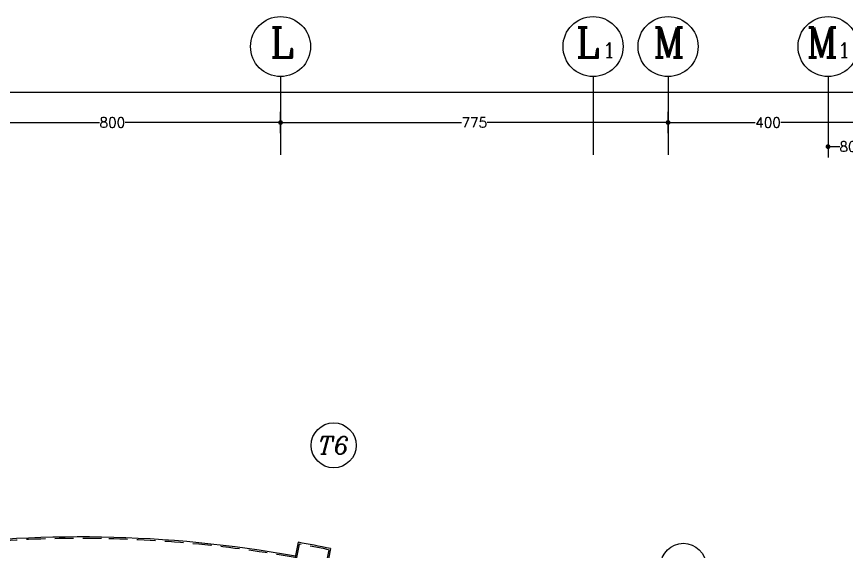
# Model space of a CAD drawing. Header units: inches. Extents: x 567115 to 582893, y 124948 to 133566.
# Drawn here: x 575249 to 576908, y 132496 to 133566 of the extents above; entities that cross this region are included whole.
import ezdxf
from ezdxf.enums import TextEntityAlignment as Align

# ---------------------------------------------------------------- set-up
doc = ezdxf.new("R2010")
doc.units = ezdxf.units.IN
doc.header["$MEASUREMENT"] = 0
doc.header["$PDMODE"] = 66
doc.linetypes.add('DASHED2', pattern=[0.375, 0.25, -0.125])
doc.linetypes.add('HIDDEN', pattern=[0.375, 0.25, -0.125])
for name, color, linetype in [('1', 15, 'Continuous'), ('2', 1, 'Continuous'), ('AX', 1, 'Continuous'), ('axx', 8, 'DASHED2'), ('DIM', 15, 'Continuous')]:
    doc.layers.add(name, color=color, linetype=linetype)
doc.styles.add('ITALICC', font='italicc')
doc.styles.add('ROMANS', font='romans.shx')
doc.styles.add('style1', font='romanc.shx', dxfattribs={"oblique": 5, "height": 25})
doc.dimstyles.new('DIM 1-100', dxfattribs={"dimtxt": 20, "dimasz": 1, "dimexe": 1, "dimexo": 0.08, "dimgap": 0.09, "dimtad": 0, "dimdec": 0, "dimzin": 0, "dimdsep": 46, "dimtxsty": 'ROMANS', "dimblk": 'KHAT', "dimcen": 0.09, "dimse1": 1, "dimse2": 1, "dimclrd": 15, "dimclre": 15, "dimclrt": 6, "dimadec": 0, "dimazin": 0, "dimtfac": 1, "dimtdec": 0, "dimtix": 1, "dimtmove": 2, "dimatfit": 3, "dimfxl": 0, "dimtolj": 1, "dimtzin": 0, "dimarcsym": 0})

# ---------------------------------------------------------------- blocks, each defined once
blk = doc.blocks.new('KHAT')
at = {"layer": 'DIM', "ltscale": 0.5}
blk.add_line((0, -21.5), (0, 21.5), dxfattribs=at)
at = {"layer": 'DIM', "ltscale": 0.5, "const_width": 4.75}
blk.add_lwpolyline([(-2.4, 0, 1), (2.4, 0, 1)], format="xyb", close=True, dxfattribs=at)
blk = doc.blocks.new('*D272')
at = {"layer": 'axx', "color": 15, "linetype": 'Continuous', "lineweight": -2, "transparency": 16777216}
for p, q in [((575777.7, 133354.3), (576138.4, 133354.3)), ((576550.7, 133354.3), (576190, 133354.3))]:
    blk.add_line(p, q, dxfattribs=at)
at = {"layer": 'Defpoints', "color": 0, "linetype": 'Continuous', "lineweight": 5, "transparency": 16777216}
for p in [(576551.7, 133354.3), (575776.7, 133273.9), (576551.7, 133273.9)]:
    blk.add_point(p, dxfattribs=at)
at = {"layer": 'axx', "color": 15, "linetype": 'Continuous', "lineweight": -2, "transparency": 16777216, "rotation": 180}
blk.add_blockref('KHAT', (575776.7, 133354.3), dxfattribs=at)
at = {"layer": 'axx', "color": 15, "linetype": 'Continuous', "lineweight": -2, "transparency": 16777216}
blk.add_blockref('KHAT', (576551.7, 133354.3), dxfattribs=at)
at = {"layer": 'axx', "color": 6, "linetype": 'Continuous', "transparency": 16777216, "insert": (576164.2, 133354.3), "char_height": 20, "attachment_point": 5, "style": 'ROMANS'}
blk.add_mtext('\\A1;775', dxfattribs=at)
blk = doc.blocks.new('*D273')
at = {"layer": 'axx', "color": 15, "linetype": 'Continuous', "lineweight": -2, "transparency": 16777216}
for p, q in [((576552.7, 133354.3), (576725.9, 133354.3)), ((576950.7, 133354.3), (576777.5, 133354.3))]:
    blk.add_line(p, q, dxfattribs=at)
at = {"layer": 'Defpoints', "color": 0, "linetype": 'Continuous', "lineweight": 5, "transparency": 16777216}
for p in [(576951.7, 133354.3), (576551.7, 133273.9), (576951.7, 133273.9)]:
    blk.add_point(p, dxfattribs=at)
at = {"layer": 'axx', "color": 15, "linetype": 'Continuous', "lineweight": -2, "transparency": 16777216, "rotation": 180}
blk.add_blockref('KHAT', (576551.7, 133354.3), dxfattribs=at)
at = {"layer": 'axx', "color": 15, "linetype": 'Continuous', "lineweight": -2, "transparency": 16777216}
blk.add_blockref('KHAT', (576951.7, 133354.3), dxfattribs=at)
at = {"layer": 'axx', "color": 6, "linetype": 'Continuous', "transparency": 16777216, "insert": (576751.7, 133354.3), "char_height": 20, "attachment_point": 5, "style": 'ROMANS'}
blk.add_mtext('\\A1;400', dxfattribs=at)
blk = doc.blocks.new('*D285')
at = {"layer": 'axx', "color": 15, "linetype": 'Continuous', "lineweight": -2, "transparency": 16777216}
for p, q in [((574977.7, 133354.3), (575414.5, 133354.3)), ((575775.7, 133354.3), (575466.1, 133354.3))]:
    blk.add_line(p, q, dxfattribs=at)
at = {"layer": 'Defpoints', "color": 0, "linetype": 'Continuous', "lineweight": 5, "transparency": 16777216}
for p in [(575776.7, 133354.3), (574976.7, 133303.8), (575776.7, 133303.8)]:
    blk.add_point(p, dxfattribs=at)
at = {"layer": 'axx', "color": 15, "linetype": 'Continuous', "lineweight": -2, "transparency": 16777216, "rotation": 180}
blk.add_blockref('KHAT', (574976.7, 133354.3), dxfattribs=at)
at = {"layer": 'axx', "color": 15, "linetype": 'Continuous', "lineweight": -2, "transparency": 16777216}
blk.add_blockref('KHAT', (575776.7, 133354.3), dxfattribs=at)
at = {"layer": 'axx', "color": 6, "linetype": 'Continuous', "transparency": 16777216, "insert": (575440.3, 133354.3), "char_height": 20, "attachment_point": 5, "style": 'ROMANS'}
blk.add_mtext('\\A1;800', dxfattribs=at)
blk = doc.blocks.new('*D286')
at = {"layer": 'axx', "color": 15, "linetype": 'Continuous', "lineweight": -2, "transparency": 16777216}
for p, q in [((568102.7, 133414.6), (575135.8, 133414.6)), ((582650.7, 133414.6), (575222.7, 133414.6))]:
    blk.add_line(p, q, dxfattribs=at)
at = {"layer": 'Defpoints', "color": 0, "linetype": 'Continuous', "lineweight": 5, "transparency": 16777216}
for p in [(568101.7, 133414.3), (582651.7, 133414.6), (582651.7, 133354.3)]:
    blk.add_point(p, dxfattribs=at)
at = {"layer": 'axx', "color": 15, "linetype": 'Continuous', "lineweight": -2, "transparency": 16777216, "rotation": 180}
blk.add_blockref('KHAT', (568101.7, 133414.6), dxfattribs=at)
at = {"layer": 'axx', "color": 15, "linetype": 'Continuous', "lineweight": -2, "transparency": 16777216}
blk.add_blockref('KHAT', (582651.7, 133414.6), dxfattribs=at)
at = {"layer": 'axx', "color": 6, "linetype": 'Continuous', "transparency": 16777216, "insert": (575179.2, 133414.6), "char_height": 20, "attachment_point": 5, "style": 'ROMANS'}
blk.add_mtext('\\A1;14550', dxfattribs=at)
blk = doc.blocks.new('*D289')
at = {"layer": 'axx', "color": 15, "linetype": 'Continuous', "lineweight": -2, "transparency": 16777216}
for p, q in [((576872.7, 133306), (576895.4, 133306)), ((576950.7, 133306), (576927.9, 133306))]:
    blk.add_line(p, q, dxfattribs=at)
at = {"layer": 'Defpoints', "color": 0, "linetype": 'Continuous', "lineweight": 5, "transparency": 16777216}
for p in [(576871.7, 133306), (576951.7, 133306), (576951.7, 133286)]:
    blk.add_point(p, dxfattribs=at)
at = {"layer": 'axx', "color": 15, "linetype": 'Continuous', "lineweight": -2, "transparency": 16777216, "rotation": 180}
blk.add_blockref('KHAT', (576871.7, 133306), dxfattribs=at)
at = {"layer": 'axx', "color": 15, "linetype": 'Continuous', "lineweight": -2, "transparency": 16777216}
blk.add_blockref('KHAT', (576951.7, 133306), dxfattribs=at)
at = {"layer": 'axx', "color": 6, "linetype": 'Continuous', "transparency": 16777216, "insert": (576911.7, 133306), "char_height": 20, "attachment_point": 5, "style": 'ROMANS'}
blk.add_mtext('\\A1;80', dxfattribs=at)

msp = doc.modelspace()

# ---------------------------------------------------------------- linework, layer by layer
at = {"layer": '1', "color": 15, "linetype": 'HIDDEN', "ltscale": 150}
for p, q in [((575814.1, 132511), (575792.6, 132400.6)), ((575873, 132499.6), (575851.5, 132389.2))]:
    msp.add_line(p, q, dxfattribs=at)
for centre, radius, start, end in [((575376.6, 130103.1), 2419, 89, 98.2184), ((575376.6, 130103.1), 2419, 79.7816, 89), ((575372.7, 130062.6), 2487.8, 78.4002, 79.7812)]:
    msp.add_arc(centre, radius, start, end, dxfattribs=at)
at = {"layer": '2'}
for p, q in [((575811.7, 132514.4), (575789.7, 132401.2)), ((575876.5, 132502), (575854.4, 132388.6))]:
    msp.add_line(p, q, dxfattribs=at)
for centre, radius, start, end in [((575376.6, 130103.1), 2422, 89, 98.2194), ((575376.6, 130103.1), 2422, 79.7806, 89), ((575372.7, 130062.6), 2490.8, 78.3319, 79.8493)]:
    msp.add_arc(centre, radius, start, end, dxfattribs=at)
at = {"layer": 'AX', "color": 1}
for centre in [(575883, 132708.4), (576582.4, 132467.5)]:
    msp.add_circle(centre, 45, dxfattribs=at)
at = {"layer": 'axx', "linetype": 'Continuous', "ltscale": 200}
for p, q in [((575776.7, 133446.2), (575776.7, 133289.7)), ((576401.7, 133446.2), (576401.7, 133289.7)), ((576551.7, 133446.2), (576551.7, 133289.7)), ((576871.7, 133446.2), (576871.7, 133289.7))]:
    msp.add_line(p, q, dxfattribs=at)
at = {"layer": 'axx', "color": 3, "linetype": 'Continuous'}
for centre in [(575776.7, 133506.2), (576401.7, 133506.2), (576551.7, 133506.2), (576871.7, 133506.2)]:
    msp.add_circle(centre, 60, dxfattribs=at)

# ---------------------------------------------------------------- texts
at = {"layer": 'AX', "color": 6, "style": 'ITALICC'}
msp.add_text('T6', height=35, dxfattribs=at).set_placement((575883, 132708.4), align=Align.MIDDLE_CENTER)
at = {"layer": 'axx', "color": 6, "linetype": 'Continuous', "style": 'style1'}
for s, height, p in [('L', 60, (575778.5, 133484.1)), ('L', 60, (576390.2, 133484.1)), ('M', 60, (576553.5, 133484.1)), ('M', 60, (576860.2, 133484.1)), ('1', 30, (576433.8, 133484.1)), ('1', 30, (576903.8, 133484.1))]:
    msp.add_text(s, height=height, dxfattribs=at).set_placement(p, align=Align.CENTER)

# ---------------------------------------------------------------- dimensions: what is measured, and where the dimension line sits
at = {"layer": 'axx', "color": 15, "linetype": 'Continuous'}
for base, p1, p2, picture, middle in [((582651.7, 133414.6), (568101.7, 133414.3), (582651.7, 133354.3), '*D286', (575179.2, 133414.6)), ((575776.7, 133354.3), (574976.7, 133303.8), (575776.7, 133303.8), '*D285', (575440.3, 133354.3))]:
    dim = msp.add_linear_dim(base=base, p1=p1, p2=p2, dimstyle='DIM 1-100', dxfattribs=at)
    dim.commit()
    dim.dimension.update_dxf_attribs({"geometry": picture, "text_midpoint": middle, "dimtype": 160})
for base, p1, p2, picture, middle in [((576551.7, 133354.3), (575776.7, 133273.9), (576551.7, 133273.9), '*D272', (576164.2, 133354.3)), ((576951.7, 133354.3), (576551.7, 133273.9), (576951.7, 133273.9), '*D273', (576751.7, 133354.3)), ((576951.7, 133306), (576871.7, 133306), (576951.7, 133286), '*D289', (576911.7, 133306))]:
    dim = msp.add_linear_dim(base=base, p1=p1, p2=p2, dimstyle='DIM 1-100', dxfattribs=at)
    dim.commit()
    dim.dimension.update_dxf_attribs({"geometry": picture, "text_midpoint": middle})

doc.saveas('drawing.dxf')
